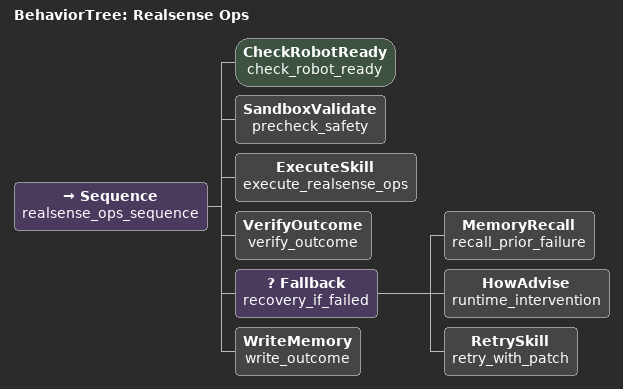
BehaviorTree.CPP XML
<root BTCPP_format="4">
  <BehaviorTree ID="Realsense Ops">
    <Sequence name="realsense_ops_sequence">
      <CheckRobotReady name="check_robot_ready"/>
      <SandboxValidate name="precheck_safety"/>
      <ExecuteSkill name="execute_realsense_ops"/>
      <VerifyOutcome name="verify_outcome"/>
      <Fallback name="recovery_if_failed">
        <MemoryRecall name="recall_prior_failure"/>
        <HowAdvise name="runtime_intervention"/>
        <RetrySkill name="retry_with_patch"/>
      </Fallback>
      <WriteMemory name="write_outcome"/>
    </Sequence>
  </BehaviorTree>
</root>
